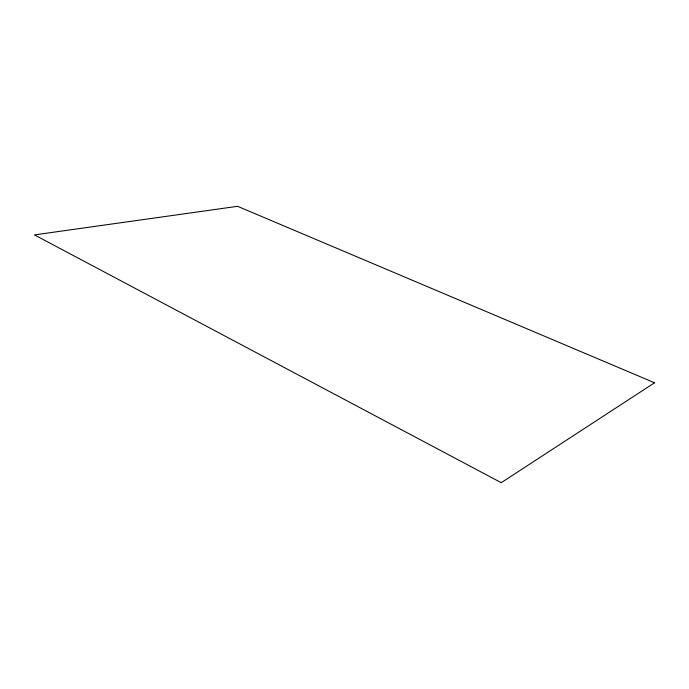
<?xml version="1.0" encoding="UTF-8"?>
<svg xmlns="http://www.w3.org/2000/svg" width="689" height="689" viewBox="0 0 689 689"><rect width="100%" height="100%" fill="white"/><g stroke="black" fill="none" stroke-linecap="round" stroke-linejoin="round"><path stroke-width="1.03" d="M654.55 382.774L501.239 482.688L34.45 234.897L237.584 206.312L654.55 382.774"/></g></svg>
